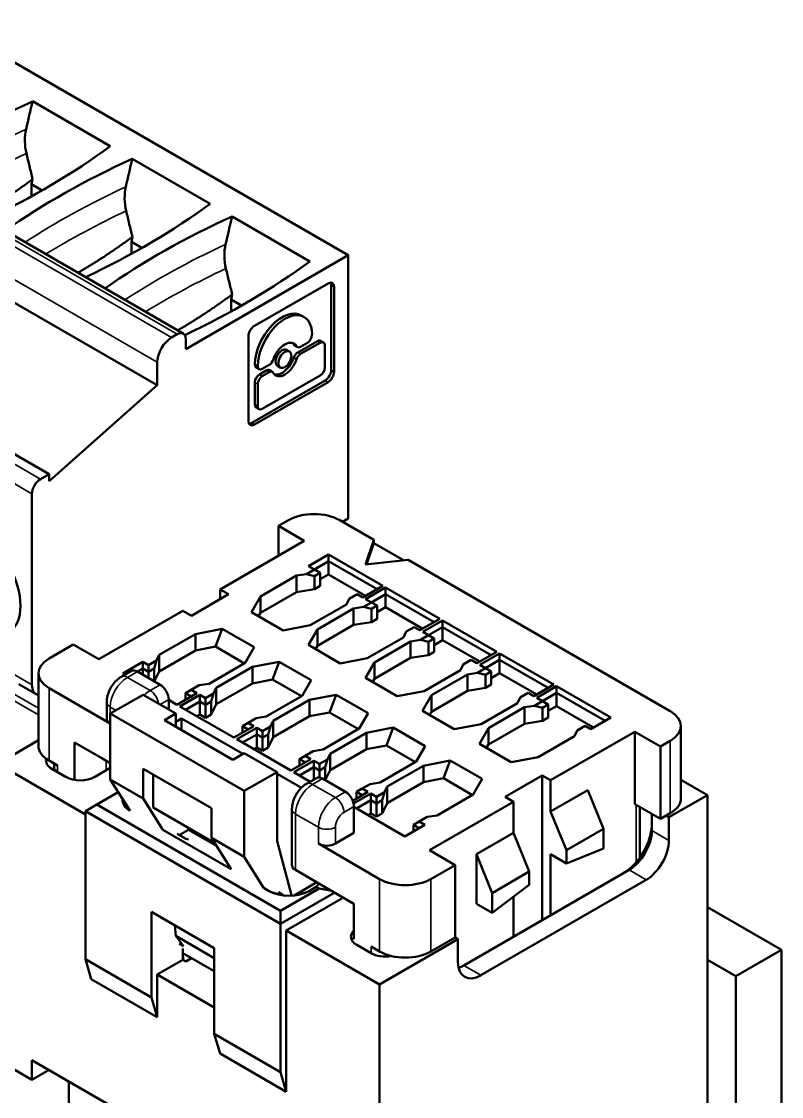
# Model space of a CAD drawing. Header units: millimetres. Extents: x 3137 to 5094, y 789 to 1822.
# Drawn here: x 4215.58 to 4234.43, y 1653.14 to 1679.81 of the extents above; entities that cross this region are included whole.
import ezdxf

# ---------------------------------------------------------------- set-up
doc = ezdxf.new("R2010")
doc.units = ezdxf.units.MM
doc.header["$LTSCALE"] = 1.8
doc.layers.add('외형선(ISO)', color=7, linetype='Continuous', lineweight=50)
doc.layers.add('좁은 외형선(ISO)', color=7, linetype='Continuous', lineweight=35)

msp = doc.modelspace()

# ---------------------------------------------------------------- linework, layer by layer
at = {"layer": '외형선(ISO)'}
for p, q in [((4213.645, 1679.805), (4223.686, 1674.008)), ((4209.553, 1677.86), (4219.593, 1672.063)), ((4215.853, 1677.825), (4217.781, 1676.712)), ((4218.949, 1670.783), (4208.908, 1676.58)), ((4218.328, 1676.396), (4220.256, 1675.283)), ((4215.83, 1675.767), (4215.856, 1675.893)), ((4215.83, 1675.47), (4215.83, 1675.767)), ((4216.092, 1675.617), (4215.83, 1675.767)), ((4220.803, 1674.967), (4222.731, 1673.854)), ((4216.262, 1668.578), (4206.221, 1674.375)), ((4218.305, 1674.339), (4218.331, 1674.464)), ((4218.566, 1674.188), (4218.305, 1674.339)), ((4218.305, 1674.041), (4218.305, 1674.339)), ((4219.656, 1671.681), (4223.686, 1674.008)), ((4223.686, 1674.008), (4223.686, 1667.476)), ((4221.36, 1672.257), (4223.184, 1673.31)), ((4223.262, 1673.264), (4223.262, 1671.159)), ((4223.333, 1673.223), (4223.333, 1671.118)), ((4220.78, 1672.91), (4220.806, 1673.035)), ((4221.041, 1672.759), (4220.78, 1672.91)), ((4220.78, 1672.612), (4220.78, 1672.91)), ((4222.519, 1672.516), (4222.589, 1672.475)), ((4219.302, 1671.967), (4219.443, 1672.048)), ((4219.656, 1671.926), (4219.656, 1671.681)), ((4221.211, 1669.893), (4221.211, 1671.999)), ((4222.434, 1671.599), (4222.92, 1671.879)), ((4222.991, 1671.838), (4222.505, 1671.558)), ((4222.505, 1671.738), (4222.674, 1671.836)), ((4222.786, 1672.03), (4222.786, 1672.04)), ((4222.999, 1671.887), (4223.07, 1671.846)), ((4222.157, 1671.661), (4222.228, 1671.62)), ((4222.355, 1671.771), (4222.426, 1671.73)), ((4223.103, 1671.221), (4223.103, 1671.774)), ((4218.949, 1670.783), (4218.949, 1671.354)), ((4221.37, 1671.304), (4221.37, 1671.294)), ((4221.553, 1671.188), (4221.723, 1671.286)), ((4221.403, 1671.221), (4221.474, 1671.181)), ((4221.441, 1671.263), (4221.441, 1671.253)), ((4221.482, 1671.049), (4221.652, 1671.147)), ((4221.723, 1671.106), (4221.553, 1671.008)), ((4221.553, 1670.198), (4222.991, 1671.028)), ((4221.731, 1671.155), (4221.802, 1671.114)), ((4221.929, 1671.265), (4221.999, 1671.224)), ((4216.262, 1668.4), (4218.949, 1670.783)), ((4221.29, 1669.848), (4223.113, 1670.901)), ((4223.184, 1670.86), (4221.36, 1669.807)), ((4221.37, 1670.303), (4221.37, 1670.855)), ((4221.441, 1670.815), (4221.441, 1670.262)), ((4221.403, 1670.231), (4221.474, 1670.19)), ((4216.049, 1668.456), (4216.262, 1668.578)), ((4216.262, 1668.578), (4216.262, 1668.4)), ((4215.837, 1663.353), (4215.837, 1668.088)), ((4222.201, 1667.435), (4221.954, 1667.292)), ((4221.954, 1666.557), (4221.954, 1667.292)), ((4221.954, 1667.292), (4222.59, 1666.925)), ((4223.474, 1667.435), (4224.323, 1666.945)), ((4223.686, 1667.476), (4223.545, 1667.394)), ((4220.504, 1665.72), (4222.59, 1666.925)), ((4224.323, 1666.945), (4224.11, 1666.333)), ((4224.323, 1666.864), (4224.14, 1666.336)), ((4224.323, 1666.945), (4224.323, 1666.864)), ((4225.053, 1666.442), (4224.323, 1666.864)), ((4223.198, 1666.582), (4222.703, 1666.296)), ((4224.542, 1665.806), (4223.198, 1666.582)), ((4223.198, 1666.582), (4223.198, 1666.419)), ((4222.703, 1666.296), (4222.845, 1666.214)), ((4223.198, 1666.419), (4222.845, 1666.214)), ((4223.198, 1666.419), (4223.198, 1666.092)), ((4224.4, 1665.725), (4223.198, 1666.419)), ((4224.11, 1666.333), (4225.171, 1666.455)), ((4225.171, 1666.455), (4231.676, 1662.699)), ((4221.505, 1665.543), (4222.403, 1666.061)), ((4222.648, 1666.101), (4222.403, 1666.061)), ((4222.403, 1666.061), (4222.403, 1665.653)), ((4222.845, 1666.214), (4222.648, 1666.101)), ((4222.648, 1666.101), (4222.845, 1666.051)), ((4222.845, 1666.214), (4222.986, 1666.133)), ((4222.986, 1666.133), (4222.845, 1666.051)), ((4222.845, 1666.051), (4222.845, 1665.725)), ((4222.986, 1666.133), (4222.986, 1665.806)), ((4223.198, 1666.092), (4222.986, 1665.97)), ((4224.117, 1665.561), (4223.198, 1666.092)), ((4220.504, 1665.72), (4220.504, 1665.476)), ((4220.716, 1665.598), (4220.504, 1665.72)), ((4222.845, 1665.725), (4222.403, 1665.653)), ((4222.986, 1665.806), (4222.845, 1665.725)), ((4224.047, 1665.52), (4224.542, 1665.806)), ((4224.612, 1665.765), (4224.117, 1665.48)), ((4225.956, 1664.99), (4224.612, 1665.765)), ((4224.612, 1665.765), (4224.612, 1665.602)), ((4219.797, 1665.067), (4220.716, 1665.598)), ((4221.282, 1665.157), (4221.505, 1665.543)), ((4221.505, 1665.135), (4222.403, 1665.653)), ((4221.505, 1665.543), (4221.505, 1665.135)), ((4223.64, 1665.347), (4223.709, 1665.489)), ((4223.709, 1665.489), (4223.905, 1665.602)), ((4223.905, 1665.602), (4224.047, 1665.52)), ((4224.117, 1665.48), (4224.259, 1665.398)), ((4224.612, 1665.602), (4224.259, 1665.398)), ((4224.612, 1665.602), (4224.612, 1665.276)), ((4225.815, 1664.908), (4224.612, 1665.602)), ((4217.499, 1663.985), (4219.585, 1665.19)), ((4219.585, 1665.19), (4219.797, 1665.067)), ((4222.074, 1664.7), (4221.282, 1665.157)), ((4223.64, 1665.347), (4222.742, 1664.828)), ((4222.919, 1664.726), (4223.817, 1665.245)), ((4224.062, 1665.285), (4223.817, 1665.245)), ((4223.817, 1665.245), (4223.817, 1664.837)), ((4224.259, 1665.398), (4224.062, 1665.285)), ((4224.062, 1665.285), (4224.259, 1665.235)), ((4224.259, 1665.398), (4224.4, 1665.316)), ((4224.4, 1665.316), (4224.259, 1665.235)), ((4224.259, 1665.235), (4224.259, 1664.908)), ((4224.4, 1665.316), (4224.4, 1664.99)), ((4224.612, 1665.276), (4224.4, 1665.153)), ((4225.532, 1664.745), (4224.612, 1665.276)), ((4221.459, 1665.055), (4221.505, 1665.135)), ((4224.259, 1664.908), (4223.817, 1664.837)), ((4224.4, 1664.99), (4224.259, 1664.908)), ((4225.461, 1664.704), (4225.956, 1664.99)), ((4226.027, 1664.949), (4225.532, 1664.663)), ((4227.37, 1664.173), (4226.027, 1664.949)), ((4226.027, 1664.949), (4226.027, 1664.786)), ((4219.893, 1664.612), (4220.561, 1664.741)), ((4220.391, 1664.3), (4220.561, 1664.741)), ((4220.561, 1664.741), (4221.353, 1664.283)), ((4222.742, 1664.828), (4222.074, 1664.7)), ((4222.696, 1664.341), (4222.919, 1664.726)), ((4222.919, 1664.318), (4223.817, 1664.837)), ((4222.919, 1664.726), (4222.919, 1664.318)), ((4225.054, 1664.53), (4225.123, 1664.672)), ((4225.123, 1664.672), (4225.32, 1664.786)), ((4225.32, 1664.786), (4225.461, 1664.704)), ((4225.532, 1664.663), (4225.673, 1664.581)), ((4226.027, 1664.786), (4225.673, 1664.581)), ((4226.027, 1664.786), (4226.027, 1664.459)), ((4227.229, 1664.092), (4226.027, 1664.786)), ((4216.863, 1664.353), (4216.262, 1664.006)), ((4216.863, 1664.353), (4217.499, 1663.985)), ((4218.994, 1664.094), (4219.893, 1664.612)), ((4219.893, 1664.612), (4219.893, 1664.204)), ((4225.054, 1664.53), (4224.156, 1664.012)), ((4224.333, 1663.91), (4225.231, 1664.428)), ((4225.477, 1664.468), (4225.231, 1664.428)), ((4225.231, 1664.428), (4225.231, 1664.02)), ((4225.673, 1664.581), (4225.477, 1664.468)), ((4225.477, 1664.468), (4225.673, 1664.418)), ((4225.673, 1664.581), (4225.815, 1664.5)), ((4225.815, 1664.5), (4225.673, 1664.418)), ((4225.673, 1664.418), (4225.673, 1664.092)), ((4225.815, 1664.5), (4225.815, 1664.173)), ((4226.027, 1664.459), (4225.815, 1664.337)), ((4226.946, 1663.928), (4226.027, 1664.459)), ((4218.994, 1664.094), (4218.926, 1663.952)), ((4218.994, 1663.685), (4219.893, 1664.204)), ((4218.994, 1664.094), (4218.994, 1663.685)), ((4219.893, 1664.204), (4220.391, 1664.3)), ((4220.391, 1664.3), (4221.109, 1663.885)), ((4221.353, 1664.283), (4221.13, 1663.898)), ((4223.488, 1663.883), (4222.696, 1664.341)), ((4222.873, 1664.239), (4222.919, 1664.318)), ((4225.673, 1664.092), (4225.231, 1664.02)), ((4225.815, 1664.173), (4225.673, 1664.092)), ((4226.875, 1663.887), (4227.37, 1664.173)), ((4227.441, 1664.132), (4226.946, 1663.847)), ((4228.784, 1663.357), (4227.441, 1664.132)), ((4227.441, 1664.132), (4227.441, 1663.969)), ((4218.588, 1663.92), (4218.093, 1663.634)), ((4218.729, 1663.838), (4218.588, 1663.92)), ((4218.588, 1663.92), (4218.588, 1663.757)), ((4218.926, 1663.952), (4218.729, 1663.838)), ((4218.729, 1663.838), (4218.729, 1663.675)), ((4218.926, 1663.952), (4218.871, 1663.757)), ((4221.13, 1663.898), (4220.232, 1663.379)), ((4221.307, 1663.796), (4221.975, 1663.924)), ((4221.805, 1663.483), (4221.975, 1663.924)), ((4221.975, 1663.924), (4222.767, 1663.467)), ((4224.156, 1664.012), (4223.488, 1663.883)), ((4224.11, 1663.524), (4224.333, 1663.91)), ((4224.333, 1663.502), (4225.231, 1664.02)), ((4224.333, 1663.91), (4224.333, 1663.502)), ((4226.469, 1663.714), (4226.537, 1663.856)), ((4226.537, 1663.856), (4226.734, 1663.969)), ((4226.734, 1663.969), (4226.875, 1663.887)), ((4226.946, 1663.847), (4227.087, 1663.765)), ((4227.441, 1663.969), (4227.087, 1663.765)), ((4227.441, 1663.969), (4227.441, 1663.643)), ((4228.643, 1663.275), (4227.441, 1663.969)), ((4215.998, 1661.842), (4215.998, 1663.638)), ((4218.056, 1663.551), (4218.304, 1663.694)), ((4218.093, 1663.634), (4218.146, 1663.603)), ((4218.588, 1663.757), (4218.454, 1663.679)), ((4219.019, 1663.353), (4218.454, 1663.679)), ((4218.588, 1663.757), (4218.588, 1663.602)), ((4218.729, 1663.675), (4218.588, 1663.757)), ((4218.871, 1663.757), (4218.729, 1663.675)), ((4218.729, 1663.675), (4218.729, 1663.52)), ((4218.871, 1663.757), (4218.871, 1663.438)), ((4218.994, 1663.685), (4218.874, 1663.437)), ((4220.409, 1663.277), (4221.307, 1663.796)), ((4221.307, 1663.796), (4221.307, 1663.387)), ((4226.469, 1663.714), (4225.571, 1663.195)), ((4225.747, 1663.093), (4226.645, 1663.612)), ((4226.891, 1663.652), (4226.645, 1663.612)), ((4226.645, 1663.612), (4226.645, 1663.204)), ((4227.087, 1663.765), (4226.891, 1663.652)), ((4226.891, 1663.652), (4227.087, 1663.602)), ((4227.087, 1663.765), (4227.229, 1663.683)), ((4227.229, 1663.683), (4227.087, 1663.602)), ((4227.087, 1663.602), (4227.087, 1663.275)), ((4227.229, 1663.683), (4227.229, 1663.357)), ((4227.441, 1663.643), (4227.229, 1663.52)), ((4228.36, 1663.112), (4227.441, 1663.643)), ((4215.517, 1663.369), (4215.941, 1663.124)), ((4219.79, 1663.226), (4219.986, 1663.34)), ((4219.986, 1663.34), (4220.232, 1663.379)), ((4220.409, 1662.869), (4221.307, 1663.387)), ((4221.307, 1663.387), (4221.805, 1663.483)), ((4221.805, 1663.483), (4222.523, 1663.069)), ((4222.767, 1663.467), (4222.544, 1663.081)), ((4224.902, 1663.067), (4224.11, 1663.524)), ((4224.287, 1663.422), (4224.333, 1663.502)), ((4227.229, 1663.357), (4227.087, 1663.275)), ((4228.289, 1663.071), (4228.784, 1663.357)), ((4228.855, 1663.316), (4228.36, 1663.03)), ((4230.199, 1662.54), (4228.855, 1663.316)), ((4228.855, 1663.316), (4228.855, 1663.153)), ((4217.782, 1662.393), (4216.262, 1663.271)), ((4218.595, 1663.108), (4217.782, 1662.638)), ((4218.595, 1663.108), (4219.408, 1662.638)), ((4219.436, 1662.859), (4219.931, 1663.144)), ((4220.002, 1663.104), (4219.507, 1662.818)), ((4219.79, 1663.226), (4219.649, 1663.144)), ((4219.649, 1663.144), (4219.649, 1662.981)), ((4219.79, 1663.063), (4219.649, 1663.144)), ((4219.931, 1663.144), (4219.79, 1663.226)), ((4220.144, 1663.022), (4220.002, 1663.104)), ((4220.002, 1663.104), (4220.002, 1662.94)), ((4220.34, 1663.135), (4220.144, 1663.022)), ((4220.144, 1663.022), (4220.144, 1662.859)), ((4220.34, 1663.135), (4220.285, 1662.94)), ((4220.409, 1663.277), (4220.34, 1663.135)), ((4220.409, 1663.277), (4220.409, 1662.869)), ((4222.544, 1663.081), (4221.646, 1662.563)), ((4222.721, 1662.979), (4223.389, 1663.108)), ((4223.219, 1662.667), (4223.389, 1663.108)), ((4223.389, 1663.108), (4224.181, 1662.65)), ((4225.571, 1663.195), (4224.902, 1663.067)), ((4225.525, 1662.708), (4225.747, 1663.093)), ((4225.747, 1662.685), (4226.645, 1663.204)), ((4225.747, 1663.093), (4225.747, 1662.685)), ((4227.087, 1663.275), (4226.645, 1663.204)), ((4227.883, 1662.897), (4227.952, 1663.039)), ((4227.952, 1663.039), (4228.148, 1663.153)), ((4228.148, 1663.153), (4228.289, 1663.071)), ((4228.36, 1663.03), (4228.502, 1662.948)), ((4228.855, 1663.153), (4228.502, 1662.948)), ((4230.057, 1662.459), (4228.855, 1663.153)), ((4228.855, 1663.153), (4228.855, 1662.826)), ((4217.694, 1662.516), (4217.694, 1662.924)), ((4219.231, 1662.74), (4219.231, 1662.985)), ((4219.231, 1662.977), (4219.436, 1662.859)), ((4219.507, 1662.818), (4220.851, 1662.042)), ((4220.002, 1662.94), (4219.649, 1662.736)), ((4220.002, 1662.94), (4220.002, 1662.614)), ((4220.144, 1662.859), (4220.002, 1662.94)), ((4220.285, 1662.94), (4220.144, 1662.859)), ((4220.144, 1662.859), (4220.144, 1662.532)), ((4220.285, 1662.94), (4220.285, 1662.614)), ((4220.409, 1662.869), (4220.285, 1662.614)), ((4221.823, 1662.461), (4222.721, 1662.979)), ((4222.721, 1662.979), (4222.721, 1662.571)), ((4227.883, 1662.897), (4226.985, 1662.379)), ((4227.162, 1662.277), (4228.06, 1662.795)), ((4228.305, 1662.835), (4228.06, 1662.795)), ((4228.06, 1662.795), (4228.06, 1662.387)), ((4228.502, 1662.948), (4228.305, 1662.835)), ((4228.305, 1662.835), (4228.502, 1662.785)), ((4228.502, 1662.948), (4228.643, 1662.867)), ((4228.643, 1662.867), (4228.502, 1662.785)), ((4228.502, 1662.785), (4228.502, 1662.459)), ((4228.643, 1662.867), (4228.643, 1662.54)), ((4228.855, 1662.826), (4228.643, 1662.704)), ((4229.774, 1662.295), (4228.855, 1662.826)), ((4217.782, 1662.638), (4221.105, 1660.719)), ((4217.782, 1662.638), (4217.782, 1661.005)), ((4219.408, 1662.638), (4219.125, 1662.475)), ((4219.408, 1662.312), (4219.408, 1662.638)), ((4219.408, 1662.434), (4219.55, 1662.516)), ((4221.07, 1661.638), (4219.55, 1662.516)), ((4219.55, 1662.516), (4219.55, 1662.23)), ((4220.002, 1662.614), (4219.931, 1662.573)), ((4220.144, 1662.532), (4220.002, 1662.614)), ((4220.285, 1662.614), (4220.144, 1662.532)), ((4221.204, 1662.41), (4221.401, 1662.523)), ((4221.401, 1662.523), (4221.646, 1662.563)), ((4221.823, 1662.052), (4222.721, 1662.571)), ((4222.721, 1662.571), (4223.219, 1662.667)), ((4223.219, 1662.667), (4223.937, 1662.252)), ((4224.181, 1662.65), (4223.958, 1662.265)), ((4226.317, 1662.25), (4225.525, 1662.708)), ((4225.701, 1662.606), (4225.747, 1662.685)), ((4228.643, 1662.54), (4228.502, 1662.459)), ((4229.704, 1662.254), (4230.199, 1662.54)), ((4219.125, 1662.475), (4220.822, 1661.495)), ((4220.851, 1662.042), (4221.346, 1662.328)), ((4221.416, 1662.287), (4220.921, 1662.001)), ((4221.204, 1662.41), (4221.063, 1662.328)), ((4221.063, 1662.328), (4221.063, 1662.165)), ((4221.204, 1662.246), (4221.063, 1662.328)), ((4221.346, 1662.328), (4221.204, 1662.41)), ((4221.558, 1662.205), (4221.416, 1662.287)), ((4221.416, 1662.287), (4221.416, 1662.124)), ((4221.754, 1662.319), (4221.558, 1662.205)), ((4221.754, 1662.319), (4221.699, 1662.124)), ((4221.823, 1662.461), (4221.754, 1662.319)), ((4221.823, 1662.461), (4221.823, 1662.052)), ((4223.958, 1662.265), (4223.06, 1661.746)), ((4224.135, 1662.163), (4224.803, 1662.291)), ((4224.634, 1661.85), (4224.803, 1662.291)), ((4224.803, 1662.291), (4225.595, 1661.834)), ((4226.985, 1662.379), (4226.317, 1662.25)), ((4226.939, 1661.891), (4227.162, 1662.277)), ((4227.162, 1661.869), (4228.06, 1662.387)), ((4227.162, 1662.277), (4227.162, 1661.869)), ((4228.502, 1662.459), (4228.06, 1662.387)), ((4229.297, 1662.081), (4229.366, 1662.223)), ((4229.366, 1662.223), (4229.562, 1662.336)), ((4229.562, 1662.336), (4229.704, 1662.254)), ((4231.94, 1660.536), (4231.94, 1662.332)), ((4214.989, 1661.393), (4215.998, 1661.976)), ((4220.921, 1662.001), (4222.265, 1661.226)), ((4221.416, 1662.124), (4221.063, 1661.92)), ((4221.416, 1662.124), (4221.416, 1661.797)), ((4221.558, 1662.042), (4221.416, 1662.124)), ((4221.558, 1662.205), (4221.558, 1662.042)), ((4221.699, 1662.124), (4221.558, 1662.042)), ((4221.558, 1662.042), (4221.558, 1661.716)), ((4221.699, 1662.124), (4221.699, 1661.797)), ((4221.823, 1662.052), (4221.699, 1661.797)), ((4223.237, 1661.644), (4224.135, 1662.163)), ((4224.135, 1662.163), (4224.135, 1661.754)), ((4229.297, 1662.081), (4228.399, 1661.562)), ((4230.793, 1662.189), (4228.707, 1660.985)), ((4231.429, 1661.822), (4230.793, 1662.189)), ((4230.793, 1662.189), (4230.793, 1660.393)), ((4231.676, 1661.965), (4231.429, 1661.822)), ((4216.898, 1660.994), (4216.898, 1661.924)), ((4217.57, 1661.536), (4216.898, 1661.924)), ((4221.416, 1661.797), (4221.346, 1661.756)), ((4221.558, 1661.716), (4221.416, 1661.797)), ((4221.699, 1661.797), (4221.558, 1661.716)), ((4222.618, 1661.593), (4222.815, 1661.707)), ((4222.815, 1661.707), (4223.06, 1661.746)), ((4223.237, 1661.236), (4224.135, 1661.754)), ((4224.135, 1661.754), (4224.634, 1661.85)), ((4224.634, 1661.85), (4225.351, 1661.436)), ((4225.595, 1661.834), (4225.373, 1661.448)), ((4227.731, 1661.434), (4226.939, 1661.891)), ((4227.116, 1661.789), (4227.162, 1661.869)), ((4231.429, 1660.025), (4231.429, 1661.822)), ((4216.262, 1661.475), (4216.474, 1661.352)), ((4217.782, 1661.413), (4217.57, 1661.536)), ((4221.105, 1661.658), (4220.822, 1661.495)), ((4221.105, 1661.658), (4221.918, 1661.189)), ((4222.265, 1661.226), (4222.76, 1661.511)), ((4222.831, 1661.471), (4222.336, 1661.185)), ((4222.618, 1661.593), (4222.477, 1661.511)), ((4222.477, 1661.511), (4222.477, 1661.348)), ((4222.618, 1661.43), (4222.477, 1661.511)), ((4222.76, 1661.511), (4222.618, 1661.593)), ((4222.972, 1661.389), (4222.831, 1661.471)), ((4222.831, 1661.471), (4222.831, 1661.307)), ((4223.168, 1661.502), (4222.972, 1661.389)), ((4223.168, 1661.502), (4223.113, 1661.307)), ((4223.237, 1661.644), (4223.168, 1661.502)), ((4223.237, 1661.644), (4223.237, 1661.236)), ((4225.373, 1661.448), (4224.475, 1660.93)), ((4225.549, 1661.346), (4226.218, 1661.475)), ((4226.048, 1661.034), (4226.218, 1661.475)), ((4226.218, 1661.475), (4227.01, 1661.017)), ((4228.399, 1661.562), (4227.731, 1661.434)), ((4217.163, 1660.138), (4214.989, 1661.393)), ((4216.332, 1661.271), (4216.686, 1661.066)), ((4216.386, 1661.311), (4216.386, 1661.403)), ((4217.782, 1661.291), (4217.393, 1661.066)), ((4218.595, 1660.536), (4218.595, 1661.271)), ((4218.595, 1661.271), (4220.292, 1660.291)), ((4221.918, 1661.189), (4221.105, 1660.719)), ((4221.918, 1659.474), (4221.918, 1661.189)), ((4222.336, 1661.185), (4222.743, 1660.95)), ((4222.831, 1661.307), (4222.477, 1661.103)), ((4222.831, 1661.307), (4222.831, 1661.001)), ((4222.972, 1661.226), (4222.831, 1661.307)), ((4222.972, 1661.389), (4222.972, 1661.226)), ((4223.113, 1661.307), (4222.972, 1661.226)), ((4222.972, 1661.226), (4222.972, 1661.053)), ((4223.113, 1661.307), (4223.113, 1660.989)), ((4223.237, 1661.236), (4223.116, 1660.987)), ((4224.651, 1660.828), (4225.549, 1661.346)), ((4225.549, 1661.346), (4225.549, 1660.938)), ((4217.782, 1661.005), (4218.595, 1660.536)), ((4217.782, 1661.005), (4218.272, 1660.227)), ((4218.842, 1661.128), (4218.842, 1660.311)), ((4222.523, 1660.799), (4221.918, 1661.148)), ((4222.652, 1660.898), (4222.9, 1661.041)), ((4223.05, 1661.026), (4223.615, 1660.699)), ((4224.033, 1660.777), (4224.229, 1660.89)), ((4224.229, 1660.89), (4224.475, 1660.93)), ((4224.651, 1660.419), (4225.549, 1660.938)), ((4225.549, 1660.938), (4226.048, 1661.034)), ((4226.048, 1661.034), (4226.766, 1660.619)), ((4227.01, 1661.017), (4226.787, 1660.632)), ((4228.494, 1661.107), (4227.575, 1660.577)), ((4228.494, 1661.107), (4228.494, 1657.515)), ((4228.707, 1660.985), (4228.494, 1661.107)), ((4228.707, 1660.209), (4228.707, 1660.985)), ((4232.596, 1660.617), (4231.94, 1660.996)), ((4217.446, 1660.383), (4217.98, 1660.691)), ((4221.105, 1660.719), (4221.105, 1659.086)), ((4223.797, 1660.477), (4224.174, 1660.695)), ((4224.245, 1660.654), (4223.818, 1660.408)), ((4224.033, 1660.777), (4223.891, 1660.695)), ((4223.891, 1660.695), (4223.891, 1660.532)), ((4224.033, 1660.613), (4223.891, 1660.695)), ((4224.174, 1660.695), (4224.033, 1660.777)), ((4224.386, 1660.572), (4224.245, 1660.654)), ((4224.245, 1660.654), (4224.245, 1660.491)), ((4224.583, 1660.686), (4224.386, 1660.572)), ((4224.583, 1660.686), (4224.528, 1660.491)), ((4224.651, 1660.828), (4224.583, 1660.686)), ((4224.651, 1660.828), (4224.651, 1660.419)), ((4226.787, 1660.632), (4225.889, 1660.113)), ((4229.626, 1660.74), (4228.707, 1660.209)), ((4229.626, 1660.74), (4230.015, 1659.78)), ((4231.641, 1660.066), (4232.596, 1660.617)), ((4232.596, 1660.617), (4232.596, 1649.186)), ((4217.446, 1660.383), (4217.163, 1660.219)), ((4222.007, 1657.749), (4217.446, 1660.383)), ((4218.595, 1660.536), (4219.085, 1659.757)), ((4224.245, 1660.491), (4223.891, 1660.287)), ((4224.386, 1660.409), (4224.245, 1660.491)), ((4224.245, 1660.491), (4224.245, 1660.164)), ((4224.386, 1660.572), (4224.386, 1660.409)), ((4224.528, 1660.491), (4224.386, 1660.409)), ((4224.386, 1660.409), (4224.386, 1660.083)), ((4224.528, 1660.491), (4224.528, 1660.164)), ((4224.651, 1660.419), (4224.528, 1660.164)), ((4227.787, 1660.454), (4225.701, 1659.25)), ((4227.575, 1660.577), (4227.787, 1660.454)), ((4227.787, 1660.454), (4227.787, 1659.678)), ((4231.429, 1660.025), (4230.793, 1660.393)), ((4222.007, 1657.423), (4217.163, 1660.219)), ((4217.163, 1656.545), (4217.163, 1660.219)), ((4218.842, 1660.311), (4220.373, 1659.428)), ((4220.292, 1659.556), (4220.292, 1660.291)), ((4222.29, 1658.882), (4222.29, 1660.27)), ((4223.828, 1659.678), (4223.828, 1660.332)), ((4223.828, 1660.323), (4225.093, 1659.593)), ((4224.245, 1660.164), (4224.174, 1660.123)), ((4224.386, 1660.083), (4224.245, 1660.164)), ((4224.528, 1660.164), (4224.386, 1660.083)), ((4225.643, 1660.074), (4225.889, 1660.113)), ((4229.096, 1659.25), (4228.707, 1660.209)), ((4230.916, 1660.322), (4230.916, 1659.061)), ((4231.217, 1659.74), (4231.217, 1660.148)), ((4231.429, 1660.025), (4231.676, 1660.168)), ((4231.641, 1660.066), (4231.57, 1660.107)), ((4225.093, 1659.593), (4225.588, 1659.878)), ((4225.447, 1659.96), (4225.305, 1659.878)), ((4225.447, 1659.797), (4225.305, 1659.878)), ((4225.305, 1659.878), (4225.305, 1659.715)), ((4225.447, 1659.96), (4225.643, 1660.074)), ((4225.588, 1659.878), (4225.447, 1659.96)), ((4231.641, 1659.495), (4231.641, 1660.066)), ((4220.779, 1658.782), (4219.088, 1659.759)), ((4219.441, 1659.657), (4219.654, 1659.534)), ((4219.494, 1659.626), (4219.723, 1659.758)), ((4219.723, 1659.758), (4219.709, 1659.811)), ((4220.417, 1659.358), (4219.723, 1659.758)), ((4220.292, 1659.556), (4220.782, 1658.778)), ((4220.292, 1659.556), (4221.105, 1659.086)), ((4223.368, 1659.413), (4223.828, 1659.678)), ((4227.787, 1659.678), (4226.868, 1659.148)), ((4227.787, 1659.678), (4228.176, 1658.719)), ((4230.015, 1659.78), (4229.096, 1659.25)), ((4230.015, 1659.291), (4230.015, 1659.78)), ((4219.724, 1659.514), (4219.654, 1659.534)), ((4222.272, 1658.168), (4221.918, 1659.474)), ((4224.464, 1658.535), (4222.944, 1659.413)), ((4229.096, 1658.923), (4230.015, 1659.291)), ((4221.105, 1659.086), (4221.595, 1658.308)), ((4226.338, 1658.882), (4225.701, 1659.25)), ((4226.868, 1659.148), (4226.868, 1657.923)), ((4227.257, 1658.188), (4226.868, 1659.148)), ((4228.707, 1657.637), (4228.707, 1659.148)), ((4228.707, 1659.148), (4229.096, 1658.923)), ((4229.096, 1659.25), (4229.096, 1658.923)), ((4222.3, 1658.805), (4222.3, 1658.838)), ((4222.3, 1658.805), (4222.378, 1658.76)), ((4222.378, 1658.76), (4223.156, 1658.311)), ((4226.338, 1658.882), (4225.737, 1658.535)), ((4226.338, 1657.086), (4226.338, 1658.882)), ((4226.55, 1656.392), (4230.651, 1658.76)), ((4226.974, 1656.147), (4231.075, 1658.515)), ((4228.176, 1658.719), (4227.257, 1658.188)), ((4228.176, 1658.392), (4228.176, 1658.719)), ((4221.722, 1658.238), (4221.598, 1658.31)), ((4222.007, 1657.749), (4222.961, 1658.301)), ((4222.908, 1658.454), (4222.358, 1658.136)), ((4222.891, 1658.341), (4222.712, 1658.238)), ((4222.891, 1658.341), (4222.961, 1658.423)), ((4222.891, 1658.341), (4222.961, 1658.301)), ((4223.28, 1658.239), (4222.961, 1658.301)), ((4223.828, 1657.923), (4223.156, 1658.311)), ((4227.257, 1657.698), (4228.176, 1658.392)), ((4221.952, 1658.208), (4222.075, 1658.136)), ((4222.007, 1657.423), (4223.35, 1658.199)), ((4222.148, 1657.26), (4223.527, 1658.056)), ((4222.278, 1658.121), (4222.272, 1658.168)), ((4223.527, 1658.096), (4223.527, 1658.056)), ((4227.257, 1658.188), (4227.257, 1657.698)), ((4227.787, 1658.099), (4227.787, 1657.106)), ((4218.807, 1655.596), (4218.807, 1657.719)), ((4220.363, 1656.821), (4218.807, 1657.719)), ((4222.007, 1657.423), (4222.007, 1657.749)), ((4223.828, 1657.923), (4223.828, 1657.045)), ((4226.868, 1657.923), (4227.257, 1657.698)), ((4232.596, 1657.841), (4234.434, 1656.78)), ((4222.007, 1653.749), (4222.007, 1657.423)), ((4219.407, 1657.128), (4219.382, 1657.387)), ((4224.464, 1655.923), (4222.148, 1657.26)), ((4222.148, 1657.26), (4222.148, 1653.259)), ((4220.363, 1656.576), (4219.407, 1657.128)), ((4219.597, 1656.871), (4219.407, 1657.128)), ((4219.492, 1656.932), (4219.597, 1656.871)), ((4223.898, 1656.902), (4224.252, 1656.698)), ((4224.464, 1655.923), (4226.408, 1657.045)), ((4225.737, 1656.739), (4226.338, 1657.086)), ((4226.408, 1657.045), (4226.338, 1657.086)), ((4226.408, 1657.045), (4226.408, 1656.474)), ((4219.583, 1656.81), (4219.583, 1656.534)), ((4219.585, 1656.698), (4219.583, 1656.701)), ((4220.363, 1656.249), (4219.585, 1656.698)), ((4219.594, 1656.527), (4219.585, 1656.698)), ((4220.363, 1654.698), (4220.363, 1656.821)), ((4224.252, 1656.862), (4224.464, 1656.739)), ((4233.303, 1656.127), (4234.434, 1656.78)), ((4234.434, 1656.78), (4234.434, 1643.226)), ((4218.807, 1655.596), (4217.163, 1656.545)), ((4217.304, 1656.055), (4217.163, 1656.545)), ((4219.583, 1656.534), (4218.949, 1656.167)), ((4219.654, 1656.493), (4219.583, 1656.534)), ((4219.654, 1656.493), (4219.797, 1656.576)), ((4233.303, 1656.127), (4232.596, 1656.535)), ((4218.949, 1656.167), (4220.363, 1655.351)), ((4218.949, 1656.167), (4218.949, 1655.106)), ((4233.303, 1642.573), (4233.303, 1656.127)), ((4218.949, 1655.106), (4217.304, 1656.055)), ((4224.464, 1648.574), (4224.464, 1655.923)), ((4218.949, 1655.106), (4218.807, 1655.596)), ((4222.007, 1653.749), (4220.363, 1654.698)), ((4220.504, 1654.208), (4220.363, 1654.698)), ((4215.837, 1653.555), (4215.837, 1654.045)), ((4223.615, 1649.554), (4215.837, 1654.045)), ((4222.148, 1653.259), (4220.504, 1654.208)), ((4215.837, 1653.555), (4215.413, 1653.8)), ((4215.837, 1653.555), (4216.262, 1653.8)), ((4222.148, 1653.259), (4222.007, 1653.749)), ((4216.756, 1651.799), (4216.756, 1653.514))]:
    msp.add_line(p, q, dxfattribs=at)
for centre, major_axis, ratio, start_param, end_param in [((4228.183, 1668.733), (-20, 0), 0.57735, 5.376697, 5.59774), ((4228.183, 1661.372), (-13.016, -69.532), 0.218386, 4.514556, 4.524759), ((4216.405, 1676.721), (-0.213, 0.99), 0.718086, 0.992119, 1.603505), ((4202.035, 1683.83), (20, 0), 0.57735, 5.397834, 5.618878), ((4230.658, 1667.305), (-20, 0), 0.57735, 5.376697, 5.59774), ((4230.658, 1659.943), (-13.016, -69.532), 0.218386, 4.514556, 4.524759), ((4218.88, 1675.292), (-0.213, 0.99), 0.718086, 0.992119, 1.603505), ((4204.509, 1682.402), (20, 0), 0.57735, 5.397834, 5.618878), ((4233.133, 1665.876), (-20, 0), 0.57735, 5.376697, 5.59774), ((4233.133, 1658.514), (-13.016, -69.532), 0.218386, 4.514556, 4.524759), ((4221.354, 1673.863), (-0.213, 0.99), 0.718086, 0.992119, 1.603505), ((4206.984, 1680.973), (20, 0), 0.57735, 5.396921, 5.618878), ((4223.184, 1673.137), (0.105, 0.183), 0.57735, 5.497787, 7.068583), ((4223.113, 1673.178), (0.105, 0.183), 0.57735, 5.497787, 5.941106), ((4222.043, 1671.692), (0.476, 0.824), 0.57735, 0, 2.356194), ((4222.114, 1671.652), (0.476, 0.824), 0.57735, 5.497787, 8.63938), ((4219.443, 1671.803), (0.15, 0.26), 0.57735, 5.497787, 7.068583), ((4221.36, 1672.085), (-0.105, -0.183), 0.57735, 3.926991, 5.497787), ((4219.302, 1671.558), (-0.25, -0.433), 0.57735, 3.926991, 5.497787), ((4222.114, 1671.422), (0.228, 0.396), 0.57735, 5.949564, 8.187603), ((4222.043, 1671.463), (0.228, 0.396), 0.57735, 5.949564, 6.127739), ((4222.674, 1671.965), (0.079, 0.137), 0.57735, 3.926991, 5.497787), ((4222.92, 1671.75), (0.079, 0.137), 0.57735, 0, 0.785398), ((4222.991, 1671.709), (0.079, 0.137), 0.57735, 5.497787, 7.068583), ((4222.043, 1671.463), (0.114, 0.198), 0.57735, 0, 3.141593), ((4222.434, 1671.908), (-0.079, -0.137), 0.57735, 5.949564, 6.283185), ((4222.434, 1671.47), (-0.079, -0.137), 0.57735, 3.926991, 5.04601), ((4222.505, 1671.867), (-0.079, -0.137), 0.57735, 5.949564, 7.068583), ((4222.505, 1671.429), (-0.079, -0.137), 0.57735, 3.926991, 5.04601), ((4221.482, 1671.358), (-0.079, -0.137), 0.57735, 5.497787, 6.283185), ((4221.723, 1671.415), (0.079, 0.137), 0.57735, 3.926991, 5.04601), ((4222.114, 1671.422), (-0.228, -0.396), 0.57735, 5.949564, 8.187603), ((4222.043, 1671.463), (-0.228, -0.396), 0.57735, 0.155447, 1.904417), ((4221.482, 1670.92), (-0.079, -0.137), 0.57735, 3.926991, 5.497787), ((4221.553, 1671.317), (-0.079, -0.137), 0.57735, 5.497787, 7.068583), ((4221.652, 1671.018), (0.079, 0.137), 0.57735, 0, 0.785398), ((4221.723, 1670.977), (0.079, 0.137), 0.57735, 5.949564, 7.068583), ((4222.991, 1671.157), (0.079, 0.137), 0.57735, 3.926991, 5.497787), ((4223.113, 1671.073), (0.105, 0.183), 0.57735, 3.926991, 5.497787), ((4223.184, 1671.032), (0.105, 0.183), 0.57735, 3.926991, 5.497787), ((4221.553, 1670.879), (-0.079, -0.137), 0.57735, 3.926991, 5.497787), ((4221.482, 1670.367), (-0.079, -0.137), 0.57735, 5.497787, 6.283185), ((4221.553, 1670.327), (-0.079, -0.137), 0.57735, 5.497787, 7.068583), ((4221.36, 1669.98), (-0.105, -0.183), 0.57735, 5.497787, 7.068583), ((4221.29, 1670.02), (-0.105, -0.183), 0.57735, 0.342079, 0.785398), ((4216.049, 1668.211), (-0.15, -0.26), 0.57735, 3.926991, 5.497787), ((4222.838, 1667.068), (-0.9, 0), 0.57735, 3.926991, 5.497787), ((4216.898, 1663.638), (-0.9, 0), 0.57735, 5.497787, 7.068583), ((4218.454, 1663.434), (-0.15, 0.26), 0.57735, 5.497787, 6.283185), ((4216.191, 1663.557), (-0.25, -0.433), 0.57735, 5.497787, 6.491497), ((4219.019, 1663.108), (0.15, -0.26), 0.57735, 0.785398, 2.356194), ((4217.994, 1662.516), (-0.3, 0), 0.57735, 0, 0.785398), ((4231.04, 1662.332), (0.9, 0), 0.57735, 5.497787, 7.068583), ((4216.898, 1661.842), (-0.9, 0), 0.57735, 0, 0.785398), ((4216.686, 1661.475), (-0.5, 0), 0.57735, 6.126157, 7.068583), ((4216.686, 1661.311), (-0.3, 0), 0.57735, 0, 0.785398), ((4217.039, 1661.271), (0.5, 0), 0.57735, 3.926991, 5.497787), ((4223.05, 1660.781), (-0.15, 0.26), 0.57735, 5.497787, 6.283185), ((4223.615, 1660.454), (0.15, -0.26), 0.57735, 0.785398, 2.356194), ((4218.787, 1660.504), (-0.7, 0), 0.57735, 6.244873, 7.019039), ((4231.04, 1660.536), (0.9, 0), 0.57735, 5.497787, 6.283185), ((4230.51, 1659.495), (-0.5, -0.866), 0.57735, 0.785398, 2.356194), ((4230.651, 1659.413), (-0.4, -0.693), 0.57735, 0.785398, 2.356194), ((4223.156, 1659.536), (-0.3, 0), 0.57735, 0.785398, 2.356194), ((4231.075, 1659.168), (0.4, 0.693), 0.57735, 3.926991, 5.497787), ((4222.59, 1658.882), (-0.3, 0), 0.57735, 0, 0.261799), ((4225.1, 1658.903), (0.9, 0), 0.57735, 3.926991, 5.497787), ((4222.217, 1658.524), (-0.7, 0), 0.57735, 0.785398, 2.356194), ((4222.217, 1658.218), (-0.2, 0), 0.57735, 0.785398, 0.919978), ((4222.217, 1658.218), (-0.2, 0), 0.57735, 2.221614, 2.356194), ((4224.252, 1657.106), (-0.5, 0), 0.57735, 5.725586, 7.068583), ((4224.605, 1656.902), (0.5, 0), 0.57735, 3.926991, 5.014964), ((4225.1, 1657.106), (-0.9, 0), 0.57735, 0.785398, 2.356194), ((4226.974, 1656.8), (-0.4, -0.693), 0.57735, 5.497787, 7.068583), ((4226.55, 1657.045), (-0.4, -0.693), 0.57735, 0.55899, 0.785398)]:
    msp.add_ellipse(centre, major_axis=major_axis, ratio=ratio, start_param=start_param, end_param=end_param, dxfattribs=at)
for centre, major_axis in [((4222.114, 1671.422), (-0.114, -0.198)), ((4214.529, 1665.904), (-0.725, 1.256))]:
    msp.add_ellipse(centre, major_axis=major_axis, ratio=0.57735, dxfattribs=at)
for points, knots in [([(4215.701, 1676.536), (4215.714, 1676.482), (4215.727, 1676.428), (4215.74, 1676.375), (4215.753, 1676.321), (4215.766, 1676.268), (4215.778, 1676.214), (4215.791, 1676.161), (4215.804, 1676.107), (4215.817, 1676.053), (4215.83, 1676), (4215.843, 1675.946), (4215.856, 1675.893)], [27.3487746, 27.3487746, 27.3487746, 27.3487746, 27.5141397, 27.5141397, 27.5141397, 27.6795053, 27.6795053, 27.6795053, 27.8448716, 27.8448716, 27.8448716, 28.0102384, 28.0102384, 28.0102384, 28.0102384]), ([(4218.176, 1675.107), (4218.189, 1675.053), (4218.202, 1675), (4218.215, 1674.946), (4218.228, 1674.892), (4218.24, 1674.839), (4218.253, 1674.785), (4218.266, 1674.732), (4218.279, 1674.678), (4218.292, 1674.625), (4218.305, 1674.571), (4218.318, 1674.517), (4218.331, 1674.464)], [27.3487746, 27.3487746, 27.3487746, 27.3487746, 27.5141397, 27.5141397, 27.5141397, 27.6795053, 27.6795053, 27.6795053, 27.8448716, 27.8448716, 27.8448716, 28.0102384, 28.0102384, 28.0102384, 28.0102384]), ([(4220.651, 1673.678), (4220.664, 1673.624), (4220.677, 1673.571), (4220.69, 1673.517), (4220.702, 1673.464), (4220.715, 1673.41), (4220.728, 1673.356), (4220.741, 1673.303), (4220.754, 1673.249), (4220.767, 1673.196), (4220.78, 1673.142), (4220.793, 1673.088), (4220.806, 1673.035)], [27.3487746, 27.3487746, 27.3487746, 27.3487746, 27.5141397, 27.5141397, 27.5141397, 27.6795053, 27.6795053, 27.6795053, 27.8448716, 27.8448716, 27.8448716, 28.0102384, 28.0102384, 28.0102384, 28.0102384]), ([(4218.056, 1663.551), (4218.01, 1663.525), (4217.97, 1663.493), (4217.897, 1663.424), (4217.865, 1663.386), (4217.808, 1663.305), (4217.783, 1663.262), (4217.741, 1663.172), (4217.725, 1663.125), (4217.701, 1663.027), (4217.694, 1662.977), (4217.694, 1662.924)], [0, 0, 0, 0, 0.314159, 0.314159, 0.628319, 0.628319, 0.942478, 0.942478, 1.256637, 1.256637, 1.570796, 1.570796, 1.570796, 1.570796]), ([(4222.652, 1660.898), (4222.606, 1660.871), (4222.566, 1660.84), (4222.493, 1660.771), (4222.461, 1660.733), (4222.404, 1660.652), (4222.379, 1660.609), (4222.337, 1660.518), (4222.321, 1660.471), (4222.297, 1660.374), (4222.29, 1660.323), (4222.29, 1660.27)], [0, 0, 0, 0, 0.314159, 0.314159, 0.628319, 0.628319, 0.942478, 0.942478, 1.256637, 1.256637, 1.570796, 1.570796, 1.570796, 1.570796])]:
    msp.add_open_spline(points, degree=3, knots=knots, dxfattribs=at)
for points in [[(4215.856, 1675.893), (4215.178, 1675.391), (4214.504, 1675.002)], [(4218.331, 1674.464), (4217.653, 1673.962), (4216.979, 1673.573)], [(4220.806, 1673.035), (4220.128, 1672.534), (4219.454, 1672.144)]]:
    msp.add_rational_spline(points, [1.02770253116, 1.03021040397, 1.03021599738], degree=2, dxfattribs=at)
at = {"layer": '좁은 외형선(ISO)'}
for p, q in [((4209.261, 1677.764), (4219.302, 1671.967)), ((4209.403, 1677.845), (4219.443, 1672.048)), ((4218.949, 1671.354), (4208.908, 1677.151)), ((4216.049, 1668.456), (4206.008, 1674.253)), ((4215.837, 1668.088), (4205.796, 1673.885)), ((4223.333, 1673.223), (4223.262, 1673.264)), ((4222.92, 1671.879), (4222.991, 1671.838)), ((4222.404, 1671.753), (4222.334, 1671.793)), ((4222.434, 1671.599), (4222.505, 1671.558)), ((4221.441, 1671.263), (4221.37, 1671.304)), ((4221.441, 1671.253), (4221.37, 1671.294)), ((4222.404, 1671.427), (4222.334, 1671.468)), ((4221.482, 1671.049), (4221.553, 1671.008)), ((4221.652, 1671.147), (4221.723, 1671.106)), ((4223.333, 1671.118), (4223.262, 1671.159)), ((4221.441, 1670.815), (4221.37, 1670.855)), ((4223.113, 1670.901), (4223.184, 1670.86)), ((4221.441, 1670.262), (4221.37, 1670.303)), ((4221.29, 1669.848), (4221.36, 1669.807)), ((4213.999, 1663.924), (4215.998, 1662.77)), ((4215.998, 1662.607), (4213.928, 1663.802)), ((4215.837, 1663.353), (4215.413, 1663.598)), ((4218.206, 1663.536), (4218.454, 1663.679)), ((4218.772, 1663.21), (4218.206, 1663.536)), ((4219.019, 1663.353), (4218.772, 1663.21)), ((4216.262, 1661.475), (4216.262, 1663.271)), ((4217.923, 1662.72), (4217.782, 1662.802)), ((4217.782, 1662.638), (4217.782, 1662.802)), ((4219.231, 1662.985), (4219.019, 1662.863)), ((4231.676, 1660.168), (4231.676, 1661.965)), ((4217.676, 1661.23), (4217.676, 1661.475)), ((4216.474, 1661.189), (4216.474, 1661.352)), ((4222.802, 1660.883), (4223.05, 1661.026)), ((4222.802, 1660.883), (4223.368, 1660.556)), ((4223.615, 1660.699), (4223.368, 1660.556)), ((4230.828, 1660.372), (4230.828, 1658.949)), ((4222.378, 1660.148), (4222.944, 1659.821)), ((4222.378, 1658.76), (4222.378, 1660.148)), ((4223.828, 1660.332), (4223.58, 1660.189)), ((4222.944, 1659.821), (4222.944, 1659.413)), ((4223.368, 1659.821), (4223.368, 1659.413)), ((4231.641, 1659.495), (4231.217, 1659.74)), ((4231.075, 1658.515), (4230.651, 1658.76)), ((4224.464, 1658.535), (4224.464, 1656.739)), ((4225.737, 1658.535), (4225.737, 1656.739)), ((4221.722, 1658.238), (4222.075, 1658.136)), ((4222.712, 1658.238), (4222.358, 1658.136)), ((4224.252, 1656.698), (4224.252, 1656.862)), ((4224.676, 1656.617), (4224.676, 1656.648)), ((4226.974, 1656.147), (4226.55, 1656.392))]:
    msp.add_line(p, q, dxfattribs=at)
for centre, major_axis, start_param, end_param in [((4228.183, 1668.116), (-20, 0), 5.386899, 5.559793), ((4228.183, 1667.647), (-19.819, 0), 5.393683, 5.531385), ((4230.658, 1666.687), (-20, 0), 5.386899, 5.559793), ((4230.658, 1666.219), (-19.819, 0), 5.393683, 5.531385), ((4233.133, 1665.258), (-20, 0), 5.386899, 5.559793), ((4233.133, 1664.79), (-19.819, 0), 5.393683, 5.531385), ((4218.206, 1663.291), (-0.15, 0.26), 5.497787, 6.283185), ((4218.206, 1663.046), (0.3, 0.52), 0.785398, 2.356194), ((4218.772, 1662.72), (-0.3, -0.52), 3.926991, 4.287215), ((4218.772, 1662.965), (-0.15, 0.26), 4.094439, 5.497787), ((4217.994, 1662.924), (-0.3, 0), 0, 0.785398), ((4222.802, 1660.638), (-0.15, 0.26), 5.497787, 6.283185), ((4222.802, 1660.393), (0.3, 0.52), 0.785398, 2.356194), ((4223.368, 1660.066), (-0.3, -0.52), 3.926991, 5.497787), ((4223.368, 1660.311), (-0.15, 0.26), 3.926991, 5.497787), ((4222.59, 1660.27), (-0.3, 0), 0, 0.785398), ((4223.58, 1659.944), (-0.15, -0.26), 3.926991, 5.497787), ((4223.156, 1659.944), (-0.3, 0), 0.785398, 2.356195)]:
    msp.add_ellipse(centre, major_axis=major_axis, ratio=0.57735, start_param=start_param, end_param=end_param, dxfattribs=at)

doc.saveas('drawing.dxf')
